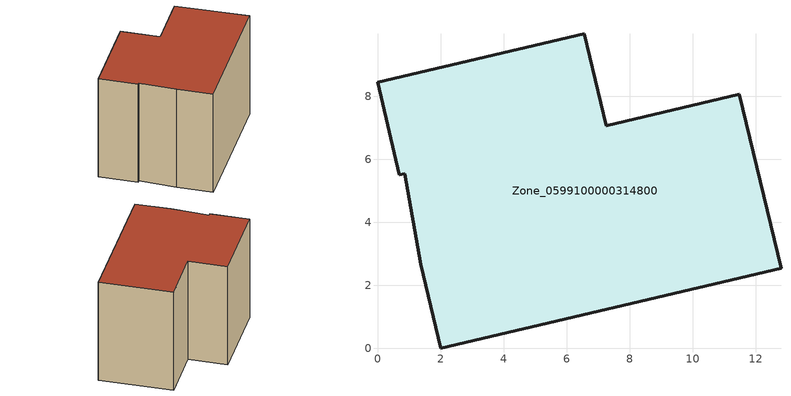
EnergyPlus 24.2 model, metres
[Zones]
Zone_0599100000314800
 floor ground (C_G): 2,0 1.36,2.68 0.86,5.54 0.7,5.5 0,8.44 6.56,9.99 7.25,7.07 11.48,8.07 12.8,2.54 z0
 wall outside (C_F): 12.8,2.54 11.48,8.07 7.25,7.07 6.56,9.99 0,8.44 0.7,5.5 0.86,5.54 1.36,2.68 2,0 12.8,2.54 z0:8.46
 roof outside (C_R): 1.36,2.68 2,0 12.8,2.54 11.48,8.07 7.25,7.07 6.56,9.99 0,8.44 0.7,5.5 0.86,5.54 z8.46
[BUILDING]
Pand.0599100000314800: North Axis=0; Terrain=City; Loads Convergence Tolerance Value=0.04; Temperature Convergence Tolerance Value=0.4; Solar Distribution=FullExterior; Maximum Number of Warmup Days=25; Minimum Number of Warmup Days=1
[Site:Location]
Rotterdam.The.Hague.AP_ZH_NLD Design_Conditions: Latitude=51.96; Longitude=4.45; Time Zone=1; Elevation=-4.5
[SITE:GROUNDTEMPERATURE:BUILDINGSURFACE]
18, 18, 18, 18, 18, 18, 18, 18, 18, 18, 18, 18
[MATERIAL] Thermal Absorptance=0.9; Solar Absorptance=0.7; Visible Absorptance=0.7
Name | Roughness | Thickness | Conductivity | Density | Specific Heat
G.TC.1992-2005 | MediumSmooth | 0.15 | 0.06 | 540 | 1210
F.TC.1992-2005 | Rough | 0.3 | 0.12 | 1920 | 840
R.TC.1992-2005 | MediumRough | 0.2 | 0.08 | 1500 | 1000
[CONSTRUCTION]
C_G: G.TC.1992-2005
C_F: F.TC.1992-2005
C_R: R.TC.1992-2005
[ZONE]
Zone_0599100000314800: Type=1; Multiplier=1; Ceiling Height=Autocalculate; Volume=Autocalculate; Floor Area=autocalculate; Part of Total Floor Area=Yes
[ZONEINFILTRATION:DESIGNFLOWRATE]
Infil_Zone_0599100000314800: Zone or ZoneList or Space or SpaceList=Zone_0599100000314800; Schedule=AlwaysOn; Design Flow Rate Calculation Method=Flow/Area; Flow Rate per Floor Area=0.0015; Constant Term Coefficient=1; Temperature Term Coefficient=0; Velocity Term Coefficient=0; Velocity Squared Term Coefficient=0
[HVACTEMPLATE:ZONE:IDEALLOADSAIRSYSTEM]
Zone_0599100000314800: Maximum Heating Supply Air Temperature=50; Minimum Cooling Supply Air Temperature=13; Maximum Heating Supply Air Humidity Ratio=0.0156; Minimum Cooling Supply Air Humidity Ratio=0.0077; Heating Limit=NoLimit; Cooling Limit=NoLimit; Dehumidification Control Type=ConstantSensibleHeatRatio; Cooling Sensible Heat Ratio=0.7; Dehumidification Setpoint=60; Humidification Control Type=None; Humidification Setpoint=30; Outdoor Air Method=None; Outdoor Air Flow Rate per Person=0.00944; Outdoor Air Flow Rate per Zone Floor Area=0; Outdoor Air Flow Rate per Zone=0; Demand Controlled Ventilation Type=None; Outdoor Air Economizer Type=NoEconomizer; Heat Recovery Type=None; Sensible Heat Recovery Effectiveness=0.7; Latent Heat Recovery Effectiveness=0.65
[ZONECONTROL:THERMOSTAT]
ThermostatControl_Zone_0599100000314800: Zone or ZoneList=Zone_0599100000314800; Control Type Schedule=DualSetpointControlType; Control 1=Thermostat_Zone_0599100000314800; Temperature Difference Between Cutout And Setpoint=0
[THERMOSTATSETPOINT:DUALSETPOINT]
Thermostat_Zone_0599100000314800: Heating Setpoint Temperature Schedule=HeatingSetpoint_Zone_0599100000314800; Cooling Setpoint Temperature Schedule=CoolingSetpoint_Zone_0599100000314800
[SCHEDULE:COMPACT]
HeatingSetpoint_Zone_0599100000314800: Through: 12/31, For: AllDays, Until: 24:00, 21
CoolingSetpoint_Zone_0599100000314800: Through: 12/31, For: AllDays, Until: 24:00, 24
DualSetpointControlType: Through: 12/31, For: AllDays, Until: 24:00, 4
AlwaysOn: Through: 12/31, For: AllDays, Until: 24:00, 1
